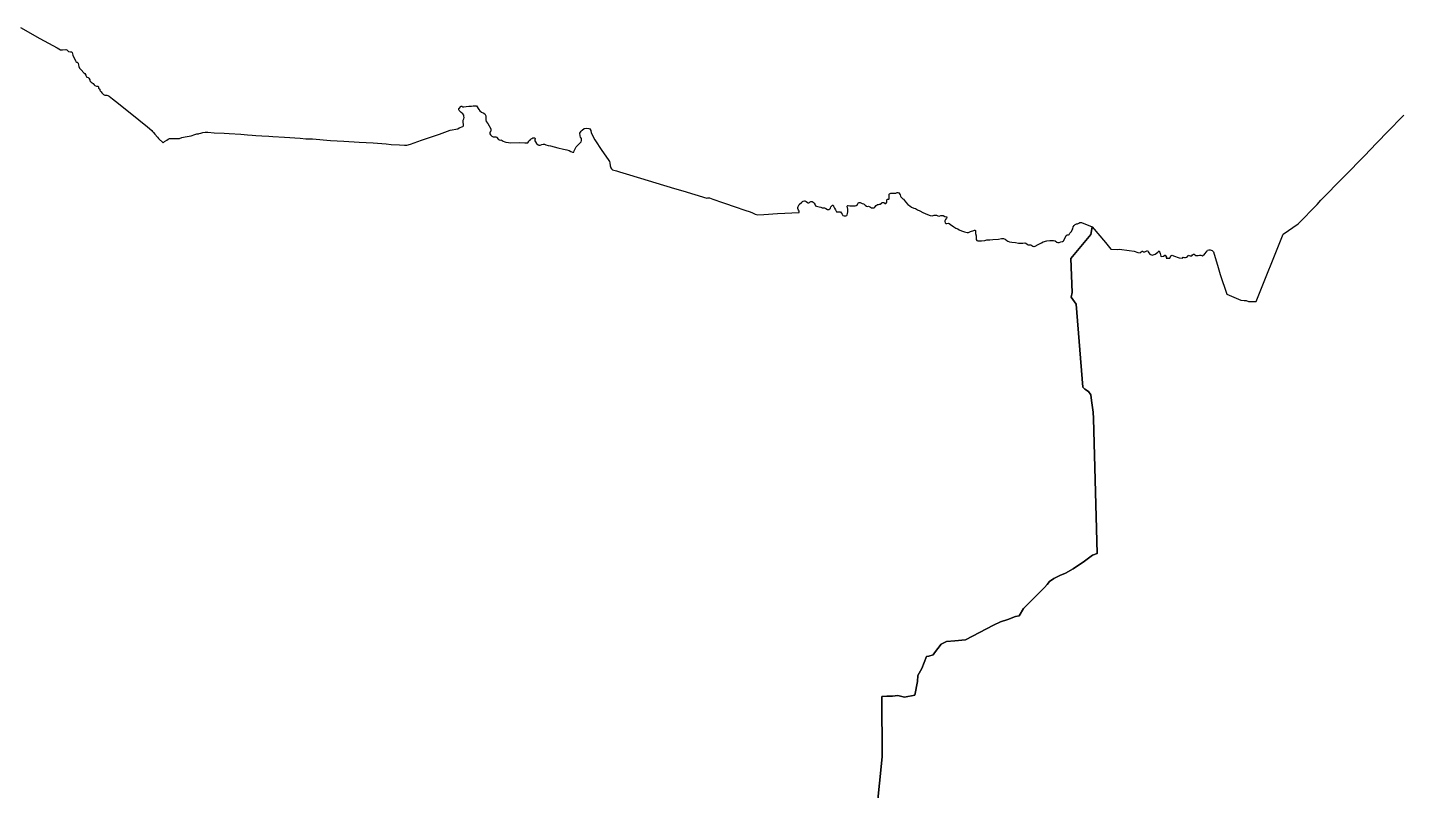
# Model space of a CAD drawing. Header units: inches. Extents: x 33.9 to 41.9, y -4.8 to 5.4.
# Drawn here: x 37.952 to 39.746, y 2.762 to 3.757 of the extents above; entities that cross this region are included whole.
import ezdxf

# ---------------------------------------------------------------- set-up
doc = ezdxf.new("R2010")
doc.units = ezdxf.units.IN
doc.header["$MEASUREMENT"] = 0
doc.layers.add('Counties', color=7, linetype='Continuous')

msp = doc.modelspace()

# ---------------------------------------------------------------- linework, layer by layer
at = {"layer": 'Counties'}
for points in [[(37.9432, 3.7568), (37.9685, 3.7424), (37.9913, 3.7303), (37.9954, 3.7278), (37.998, 3.7277), (38.0024, 3.7283), (38.0039, 3.7275), (38.0059, 3.7255), (38.0083, 3.7252), (38.0096, 3.7252), (38.0106, 3.7243), (38.0117, 3.7207), (38.0134, 3.7168), (38.0149, 3.7136), (38.0155, 3.712), (38.0163, 3.7116), (38.0171, 3.7116), (38.0178, 3.7114), (38.0184, 3.7102), (38.019, 3.7077), (38.0194, 3.7058), (38.0203, 3.7039), (38.0222, 3.7016), (38.0259, 3.6978), (38.0272, 3.6967), (38.0283, 3.6948), (38.0293, 3.6927), (38.0299, 3.692), (38.0315, 3.6915), (38.0324, 3.6908), (38.0335, 3.6887), (38.0339, 3.6872), (38.0354, 3.6856), (38.0379, 3.6838), (38.0393, 3.6823), (38.0402, 3.6811), (38.0424, 3.6803), (38.0433, 3.6803), (38.0444, 3.6803), (38.0448, 3.6793), (38.0452, 3.6779), (38.0463, 3.6769), (38.0468, 3.6763), (38.0468, 3.6752), (38.0472, 3.6744), (38.0485, 3.6729), (38.0494, 3.6715), (38.0505, 3.6705), (38.0517, 3.6695), (38.0533, 3.6686), (38.0557, 3.6685), (38.0572, 3.6682), (38.0589, 3.6673), (38.0631, 3.664), (38.0709, 3.6576), (38.0975, 3.6364), (38.1088, 3.6274), (38.1146, 3.6224), (38.1154, 3.6212), (38.1165, 3.6199), (38.1183, 3.6176), (38.1217, 3.6137), (38.123, 3.6121), (38.1291, 3.6065), (38.1312, 3.6081), (38.1339, 3.6101), (38.1356, 3.6113), (38.1375, 3.612), (38.14, 3.612), (38.1454, 3.6123), (38.1482, 3.6121), (38.1506, 3.6123), (38.1536, 3.6133), (38.158, 3.6143), (38.1656, 3.6158), (38.1706, 3.6174), (38.1732, 3.6184), (38.1753, 3.6184), (38.1762, 3.6186), (38.1782, 3.6193), (38.1811, 3.62), (38.1839, 3.6203), (38.1876, 3.6202), (38.1958, 3.6197), (38.209, 3.619), (38.2154, 3.6188), (38.2305, 3.6176), (38.2391, 3.6169), (38.2451, 3.6166), (38.2503, 3.6162), (38.258, 3.6158), (38.2672, 3.6151), (38.2722, 3.6147), (38.2874, 3.6139), (38.3079, 3.6124), (38.3151, 3.6118), (38.3241, 3.6115), (38.3473, 3.6097), (38.365, 3.6085), (38.3848, 3.6073), (38.4031, 3.6064), (38.4199, 3.6052), (38.4267, 3.6045), (38.4374, 3.6038), (38.444, 3.6033), (38.447, 3.6033), (38.4519, 3.6047), (38.4659, 3.6099), (38.4828, 3.6157), (38.4894, 3.6179), (38.5034, 3.6231), (38.5134, 3.6249), (38.5153, 3.6261), (38.52, 3.6279), (38.5207, 3.6287), (38.5207, 3.6299), (38.5204, 3.634), (38.5202, 3.636), (38.5213, 3.6377), (38.5218, 3.6394), (38.5214, 3.6413), (38.5211, 3.6427), (38.5199, 3.6442), (38.5176, 3.646), (38.5162, 3.6479), (38.5151, 3.6486), (38.5148, 3.6495), (38.5149, 3.6509), (38.5178, 3.6543), (38.5187, 3.6544), (38.52, 3.6535), (38.5212, 3.6535), (38.5241, 3.6537), (38.5276, 3.6542), (38.531, 3.6543), (38.5333, 3.6548), (38.5351, 3.6549), (38.5366, 3.6549), (38.5379, 3.6545), (38.5406, 3.6498), (38.542, 3.6481), (38.5444, 3.6465), (38.5465, 3.6454), (38.5484, 3.6442), (38.5497, 3.6417), (38.55, 3.6386), (38.5498, 3.6366), (38.5505, 3.6343), (38.5523, 3.6317), (38.5564, 3.6246), (38.5565, 3.6228), (38.5565, 3.6215), (38.5557, 3.6208), (38.5552, 3.6194), (38.5553, 3.6183), (38.5561, 3.6168), (38.5579, 3.6152), (38.5595, 3.6141), (38.5612, 3.6141), (38.5624, 3.6141), (38.5631, 3.6141), (38.5638, 3.6137), (38.5663, 3.6109), (38.5673, 3.6102), (38.5685, 3.6101), (38.5694, 3.6104), (38.571, 3.6097), (38.5725, 3.6086), (38.5745, 3.6076), (38.5761, 3.6073), (38.5794, 3.6069), (38.5826, 3.6067), (38.5939, 3.6068), (38.6008, 3.6067), (38.6033, 3.6066), (38.6046, 3.6066), (38.6054, 3.6077), (38.6062, 3.6097), (38.6081, 3.6109), (38.6088, 3.6116), (38.6097, 3.6123), (38.6113, 3.6129), (38.6129, 3.6131), (38.6137, 3.6128), (38.6142, 3.6116), (38.6138, 3.6104), (38.6138, 3.6092), (38.6146, 3.6078), (38.6159, 3.6055), (38.6179, 3.6037), (38.6191, 3.6034), (38.6208, 3.6035), (38.6229, 3.6045), (38.6246, 3.6048), (38.6264, 3.6048), (38.6279, 3.6039), (38.631, 3.6029), (38.6344, 3.6024), (38.6437, 3.6001), (38.6511, 3.5982), (38.6553, 3.5975), (38.6587, 3.5965), (38.6609, 3.5954), (38.6628, 3.5945), (38.6636, 3.5942), (38.6645, 3.5944), (38.6651, 3.5959), (38.6664, 3.5985), (38.6676, 3.6012), (38.6698, 3.6034), (38.674, 3.608), (38.6747, 3.6094), (38.6747, 3.6106), (38.6744, 3.6121), (38.6732, 3.6137), (38.673, 3.6155), (38.6726, 3.619), (38.674, 3.6218), (38.6756, 3.623), (38.678, 3.6251), (38.681, 3.6254), (38.684, 3.6253), (38.6856, 3.6247), (38.6868, 3.6225), (38.6873, 3.6194), (38.6921, 3.6106), (38.7012, 3.5967), (38.7095, 3.5847), (38.7111, 3.5821), (38.7117, 3.5803), (38.7121, 3.5765), (38.7127, 3.5737), (38.7136, 3.5724), (38.7152, 3.5712), (38.7203, 3.5698), (38.7241, 3.5686), (38.7372, 3.5647), (38.7959, 3.5468), (38.8066, 3.5438), (38.8378, 3.5342), (38.8391, 3.5347), (38.8399, 3.5348), (38.8413, 3.5346), (38.846, 3.533), (38.8583, 3.5286), (38.8774, 3.5221), (38.885, 3.5197), (38.8887, 3.5185), (38.893, 3.517), (38.8967, 3.5156), (38.901, 3.5137), (38.904, 3.5128), (38.9122, 3.5131), (38.9301, 3.5142), (38.9583, 3.5156), (38.9585, 3.5161), (38.9582, 3.5172), (38.9574, 3.5186), (38.9565, 3.521), (38.9565, 3.5223), (38.957, 3.5236), (38.9583, 3.5259), (38.962, 3.5292), (38.9625, 3.5301), (38.9634, 3.5306), (38.9651, 3.531), (38.9658, 3.531), (38.9674, 3.5302), (38.969, 3.5289), (38.9697, 3.5284), (38.9709, 3.5284), (38.9716, 3.5287), (38.9721, 3.5292), (38.9727, 3.5297), (38.9737, 3.5298), (38.9753, 3.5298), (38.9767, 3.5293), (38.978, 3.5278), (38.9793, 3.5257), (38.9798, 3.5245), (38.9809, 3.5238), (38.9844, 3.523), (38.9865, 3.5226), (38.9883, 3.5219), (38.9891, 3.5219), (38.9901, 3.5219), (38.9914, 3.5217), (38.9931, 3.5207), (38.9954, 3.5198), (38.9961, 3.5196), (38.9972, 3.5196), (38.9981, 3.5203), (38.999, 3.5214), (38.9997, 3.5231), (39.0003, 3.5239), (39.0008, 3.5247), (39.0012, 3.525), (39.002, 3.5252), (39.0026, 3.5252), (39.0033, 3.524), (39.0045, 3.5214), (39.0056, 3.5193), (39.0065, 3.5172), (39.0071, 3.5166), (39.0086, 3.5165), (39.0101, 3.5167), (39.0115, 3.5167), (39.0123, 3.5164), (39.0132, 3.5151), (39.0142, 3.5134), (39.0154, 3.5119), (39.0168, 3.5114), (39.0179, 3.5114), (39.0192, 3.5114), (39.0204, 3.5118), (39.021, 3.5126), (39.0213, 3.5142), (39.0217, 3.5167), (39.0217, 3.5187), (39.0217, 3.5202), (39.0212, 3.5221), (39.0209, 3.5232), (39.021, 3.524), (39.0217, 3.5247), (39.0224, 3.5249), (39.0244, 3.5245), (39.0259, 3.5242), (39.0275, 3.5242), (39.0296, 3.5242), (39.0314, 3.5242), (39.0327, 3.5247), (39.0345, 3.5259), (39.0354, 3.528), (39.0358, 3.5285), (39.0364, 3.5287), (39.0378, 3.5286), (39.0405, 3.5275), (39.0424, 3.5271), (39.0431, 3.5266), (39.0444, 3.5252), (39.0461, 3.5238), (39.0477, 3.5237), (39.0486, 3.5238), (39.0497, 3.5235), (39.0512, 3.5226), (39.0527, 3.5219), (39.0547, 3.5216), (39.0562, 3.5218), (39.0569, 3.5228), (39.0587, 3.5246), (39.0598, 3.5255), (39.0605, 3.526), (39.0618, 3.5262), (39.0629, 3.5264), (39.0639, 3.5267), (39.0658, 3.5277), (39.0665, 3.5286), (39.0672, 3.5289), (39.0687, 3.5285), (39.07, 3.5273), (39.0711, 3.5274), (39.0718, 3.528), (39.0726, 3.529), (39.0727, 3.5308), (39.0728, 3.532), (39.0735, 3.5329), (39.0741, 3.533), (39.0753, 3.533), (39.0757, 3.5334), (39.0758, 3.5341), (39.0757, 3.5385), (39.0757, 3.5394), (39.0762, 3.5399), (39.0778, 3.5408), (39.079, 3.5409), (39.0813, 3.5409), (39.0842, 3.5409), (39.086, 3.5416), (39.0871, 3.5418), (39.0883, 3.5413), (39.0901, 3.5388), (39.0904, 3.5371), (39.091, 3.5359), (39.092, 3.5348), (39.0936, 3.5334), (39.0942, 3.5329), (39.0956, 3.5313), (39.0971, 3.5294), (39.1001, 3.5263), (39.1025, 3.5244), (39.1047, 3.5226), (39.1077, 3.5213), (39.1098, 3.5209), (39.1127, 3.519), (39.1158, 3.5179), (39.1196, 3.5156), (39.1225, 3.5143), (39.1256, 3.5132), (39.1291, 3.5118), (39.1318, 3.5113), (39.1341, 3.5123), (39.1353, 3.5124), (39.1373, 3.5121), (39.1389, 3.5112), (39.1407, 3.5111), (39.1428, 3.5116), (39.1443, 3.5118), (39.1459, 3.5118), (39.1483, 3.5104), (39.1504, 3.51), (39.1509, 3.51), (39.151, 3.5092), (39.1506, 3.5083), (39.1491, 3.5067), (39.1483, 3.505), (39.148, 3.5038), (39.1485, 3.5021), (39.1495, 3.5015), (39.1507, 3.5012), (39.1529, 3.5019), (39.1537, 3.5015), (39.1557, 3.5), (39.1601, 3.4971), (39.1626, 3.4954), (39.165, 3.4944), (39.1671, 3.4929), (39.1701, 3.4917), (39.1725, 3.4908), (39.1737, 3.4904), (39.1756, 3.49), (39.1772, 3.4898), (39.1789, 3.4898), (39.1818, 3.4908), (39.1859, 3.4924), (39.1867, 3.4926), (39.1874, 3.4927), (39.188, 3.4922), (39.1881, 3.4881), (39.1889, 3.4853), (39.1889, 3.4839), (39.1889, 3.4823), (39.1889, 3.4814), (39.1891, 3.4803), (39.1901, 3.4793), (39.1912, 3.4789), (39.1931, 3.4789), (39.1962, 3.4789), (39.2002, 3.4793), (39.2031, 3.4801), (39.2067, 3.48), (39.2109, 3.4805), (39.2182, 3.481), (39.222, 3.4816), (39.2247, 3.4816), (39.2267, 3.4811), (39.2289, 3.4791), (39.2305, 3.4783), (39.2326, 3.4776), (39.2356, 3.4772), (39.2403, 3.4765), (39.2442, 3.4758), (39.2473, 3.4757), (39.2498, 3.4759), (39.2524, 3.4761), (39.254, 3.4759), (39.2556, 3.4742), (39.257, 3.4737), (39.258, 3.4734), (39.2593, 3.4737), (39.2605, 3.4734), (39.2631, 3.4718), (39.2641, 3.4714), (39.2648, 3.4714), (39.266, 3.4718), (39.27, 3.4741), (39.2725, 3.4752), (39.2742, 3.4763), (39.2764, 3.4773), (39.2813, 3.4789), (39.2851, 3.4794), (39.29, 3.4792), (39.2922, 3.4786), (39.2944, 3.477), (39.2957, 3.4767), (39.2971, 3.4767), (39.2994, 3.4773), (39.3015, 3.478), (39.3029, 3.4787), (39.3051, 3.4825), (39.3059, 3.4849), (39.3064, 3.4856), (39.3076, 3.4864), (39.3095, 3.4867), (39.3102, 3.4872), (39.3113, 3.4888), (39.3133, 3.4907), (39.3144, 3.4929), (39.3149, 3.4946), (39.3155, 3.4968), (39.317, 3.4988), (39.3179, 3.5), (39.3197, 3.5008), (39.3212, 3.5011), (39.3227, 3.5018), (39.3242, 3.5025), (39.3265, 3.5027), (39.3404, 3.497), (39.3385, 3.487), (39.3126, 3.4557), (39.3142, 3.4115), (39.3131, 3.4054), (39.3192, 3.396), (39.3282, 3.2882), (39.3307, 3.2853), (39.3353, 3.2825), (39.3385, 3.2779), (39.3396, 3.2705), (39.3416, 3.2556), (39.3419, 3.2473), (39.3468, 3.071), (39.3407, 3.0691), (39.3284, 3.06), (39.3226, 3.0558), (39.3156, 3.0514), (39.3057, 3.0454), (39.298, 3.0427), (39.2902, 3.0388), (39.2848, 3.0345), (39.2818, 3.0308), (39.2781, 3.0267), (39.2508, 2.9994), (39.2453, 2.9899), (39.2404, 2.9892), (39.2305, 2.985), (39.2207, 2.9822), (39.2116, 2.9779), (39.1751, 2.9586), (39.1612, 2.9573), (39.1504, 2.9567), (39.1434, 2.9532), (39.1349, 2.9419), (39.1328, 2.939), (39.1272, 2.9376), (39.1244, 2.9369), (39.1181, 2.9214), (39.1131, 2.9122), (39.1124, 2.9044), (39.1089, 2.8867), (39.0955, 2.8839), (39.0871, 2.886), (39.0801, 2.8853), (39.0724, 2.8853), (39.066, 2.8846), (39.0667, 2.8061), (39.0596, 2.7376)], [(37.9432, 3.7568), (37.9685, 3.7424), (37.9913, 3.7303), (37.9954, 3.7278), (37.998, 3.7277), (38.0024, 3.7283), (38.0039, 3.7275), (38.0059, 3.7255), (38.0083, 3.7252), (38.0096, 3.7252), (38.0106, 3.7243), (38.0117, 3.7207), (38.0134, 3.7168), (38.0149, 3.7136), (38.0155, 3.712), (38.0163, 3.7116), (38.0171, 3.7116), (38.0178, 3.7114), (38.0184, 3.7102), (38.019, 3.7077), (38.0194, 3.7058), (38.0203, 3.7039), (38.0222, 3.7016), (38.0259, 3.6978), (38.0272, 3.6967), (38.0283, 3.6948), (38.0293, 3.6927), (38.0299, 3.692), (38.0315, 3.6915), (38.0324, 3.6908), (38.0335, 3.6887), (38.0339, 3.6872), (38.0354, 3.6856), (38.0379, 3.6838), (38.0393, 3.6823), (38.0402, 3.6811), (38.0424, 3.6803), (38.0433, 3.6803), (38.0444, 3.6803), (38.0448, 3.6793), (38.0452, 3.6779), (38.0463, 3.6769), (38.0468, 3.6763), (38.0468, 3.6752), (38.0472, 3.6744), (38.0485, 3.6729), (38.0494, 3.6715), (38.0505, 3.6705), (38.0517, 3.6695), (38.0533, 3.6686), (38.0557, 3.6685), (38.0572, 3.6682), (38.0589, 3.6673), (38.0631, 3.664), (38.0709, 3.6576), (38.0975, 3.6364), (38.1088, 3.6274), (38.1146, 3.6224), (38.1154, 3.6212), (38.1165, 3.6199), (38.1183, 3.6176), (38.1217, 3.6137), (38.123, 3.6121), (38.1291, 3.6065), (38.1312, 3.6081), (38.1339, 3.6101), (38.1356, 3.6113), (38.1375, 3.612), (38.14, 3.612), (38.1454, 3.6123), (38.1482, 3.6121), (38.1506, 3.6123), (38.1536, 3.6133), (38.158, 3.6143), (38.1656, 3.6158), (38.1706, 3.6174), (38.1732, 3.6184), (38.1753, 3.6184), (38.1762, 3.6186), (38.1782, 3.6193), (38.1811, 3.62), (38.1839, 3.6203), (38.1876, 3.6202), (38.1958, 3.6197), (38.209, 3.619), (38.2154, 3.6188), (38.2305, 3.6176), (38.2391, 3.6169), (38.2451, 3.6166), (38.2503, 3.6162), (38.258, 3.6158), (38.2672, 3.6151), (38.2722, 3.6147), (38.2874, 3.6139), (38.3079, 3.6124), (38.3151, 3.6118), (38.3241, 3.6115), (38.3473, 3.6097), (38.365, 3.6085), (38.3848, 3.6073), (38.4031, 3.6064), (38.4199, 3.6052), (38.4267, 3.6045), (38.4374, 3.6038), (38.444, 3.6033), (38.447, 3.6033), (38.4519, 3.6047), (38.4659, 3.6099), (38.4828, 3.6157), (38.4894, 3.6179), (38.5034, 3.6231), (38.5134, 3.6249), (38.5153, 3.6261), (38.52, 3.6279), (38.5207, 3.6287), (38.5207, 3.6299), (38.5204, 3.634), (38.5202, 3.636), (38.5213, 3.6377), (38.5218, 3.6394), (38.5214, 3.6413), (38.5211, 3.6427), (38.5199, 3.6442), (38.5176, 3.646), (38.5162, 3.6479), (38.5151, 3.6486), (38.5148, 3.6495), (38.5149, 3.6509), (38.5178, 3.6543), (38.5187, 3.6544), (38.52, 3.6535), (38.5212, 3.6535), (38.5241, 3.6537), (38.5276, 3.6542), (38.531, 3.6543), (38.5333, 3.6548), (38.5351, 3.6549), (38.5366, 3.6549), (38.5379, 3.6545), (38.5406, 3.6498), (38.542, 3.6481), (38.5444, 3.6465), (38.5465, 3.6454), (38.5484, 3.6442), (38.5497, 3.6417), (38.55, 3.6386), (38.5498, 3.6366), (38.5505, 3.6343), (38.5523, 3.6317), (38.5564, 3.6246), (38.5565, 3.6228), (38.5565, 3.6215), (38.5557, 3.6208), (38.5552, 3.6194), (38.5553, 3.6183), (38.5561, 3.6168), (38.5579, 3.6152), (38.5595, 3.6141), (38.5612, 3.6141), (38.5624, 3.6141), (38.5631, 3.6141), (38.5638, 3.6137), (38.5663, 3.6109), (38.5673, 3.6102), (38.5685, 3.6101), (38.5694, 3.6104), (38.571, 3.6097), (38.5725, 3.6086), (38.5745, 3.6076), (38.5761, 3.6073), (38.5794, 3.6069), (38.5826, 3.6067), (38.5939, 3.6068), (38.6008, 3.6067), (38.6033, 3.6066), (38.6046, 3.6066), (38.6054, 3.6077), (38.6062, 3.6097), (38.6081, 3.6109), (38.6088, 3.6116), (38.6097, 3.6123), (38.6113, 3.6129), (38.6129, 3.6131), (38.6137, 3.6128), (38.6142, 3.6116), (38.6138, 3.6104), (38.6138, 3.6092), (38.6146, 3.6078), (38.6159, 3.6055), (38.6179, 3.6037), (38.6191, 3.6034), (38.6208, 3.6035), (38.6229, 3.6045), (38.6246, 3.6048), (38.6264, 3.6048), (38.6279, 3.6039), (38.631, 3.6029), (38.6344, 3.6024), (38.6437, 3.6001), (38.6511, 3.5982), (38.6553, 3.5975), (38.6587, 3.5965), (38.6609, 3.5954), (38.6628, 3.5945), (38.6636, 3.5942), (38.6645, 3.5944), (38.6651, 3.5959), (38.6664, 3.5985), (38.6676, 3.6012), (38.6698, 3.6034), (38.674, 3.608), (38.6747, 3.6094), (38.6747, 3.6106), (38.6744, 3.6121), (38.6732, 3.6137), (38.673, 3.6155), (38.6726, 3.619), (38.674, 3.6218), (38.6756, 3.623), (38.678, 3.6251), (38.681, 3.6254), (38.684, 3.6253), (38.6856, 3.6247), (38.6868, 3.6225), (38.6873, 3.6194), (38.6921, 3.6106), (38.7012, 3.5967), (38.7095, 3.5847), (38.7111, 3.5821), (38.7117, 3.5803), (38.7121, 3.5765), (38.7127, 3.5737), (38.7136, 3.5724), (38.7152, 3.5712), (38.7203, 3.5698), (38.7241, 3.5686), (38.7372, 3.5647), (38.7959, 3.5468), (38.8066, 3.5438), (38.8378, 3.5342), (38.8391, 3.5347), (38.8399, 3.5348), (38.8413, 3.5346), (38.846, 3.533), (38.8583, 3.5286), (38.8774, 3.5221), (38.885, 3.5197), (38.8887, 3.5185), (38.893, 3.517), (38.8967, 3.5156), (38.901, 3.5137), (38.904, 3.5128), (38.9122, 3.5131), (38.9301, 3.5142), (38.9583, 3.5156), (38.9585, 3.5161), (38.9582, 3.5172), (38.9574, 3.5186), (38.9565, 3.521), (38.9565, 3.5223), (38.957, 3.5236), (38.9583, 3.5259), (38.962, 3.5292), (38.9625, 3.5301), (38.9634, 3.5306), (38.9651, 3.531), (38.9658, 3.531), (38.9674, 3.5302), (38.969, 3.5289), (38.9697, 3.5284), (38.9709, 3.5284), (38.9716, 3.5287), (38.9721, 3.5292), (38.9727, 3.5297), (38.9737, 3.5298), (38.9753, 3.5298), (38.9767, 3.5293), (38.978, 3.5278), (38.9793, 3.5257), (38.9798, 3.5245), (38.9809, 3.5238), (38.9844, 3.523), (38.9865, 3.5226), (38.9883, 3.5219), (38.9891, 3.5219), (38.9901, 3.5219), (38.9914, 3.5217), (38.9931, 3.5207), (38.9954, 3.5198), (38.9961, 3.5196), (38.9972, 3.5196), (38.9981, 3.5203), (38.999, 3.5214), (38.9997, 3.5231), (39.0003, 3.5239), (39.0008, 3.5247), (39.0012, 3.525), (39.002, 3.5252), (39.0026, 3.5252), (39.0033, 3.524), (39.0045, 3.5214), (39.0056, 3.5193), (39.0065, 3.5172), (39.0071, 3.5166), (39.0086, 3.5165), (39.0101, 3.5167), (39.0115, 3.5167), (39.0123, 3.5164), (39.0132, 3.5151), (39.0142, 3.5134), (39.0154, 3.5119), (39.0168, 3.5114), (39.0179, 3.5114), (39.0192, 3.5114), (39.0204, 3.5118), (39.021, 3.5126), (39.0213, 3.5142), (39.0217, 3.5167), (39.0217, 3.5187), (39.0217, 3.5202), (39.0212, 3.5221), (39.0209, 3.5232), (39.021, 3.524), (39.0217, 3.5247), (39.0224, 3.5249), (39.0244, 3.5245), (39.0259, 3.5242), (39.0275, 3.5242), (39.0296, 3.5242), (39.0314, 3.5242), (39.0327, 3.5247), (39.0345, 3.5259), (39.0354, 3.528), (39.0358, 3.5285), (39.0364, 3.5287), (39.0378, 3.5286), (39.0405, 3.5275), (39.0424, 3.5271), (39.0431, 3.5266), (39.0444, 3.5252), (39.0461, 3.5238), (39.0477, 3.5237), (39.0486, 3.5238), (39.0497, 3.5235), (39.0512, 3.5226), (39.0527, 3.5219), (39.0547, 3.5216), (39.0562, 3.5218), (39.0569, 3.5228), (39.0587, 3.5246), (39.0598, 3.5255), (39.0605, 3.526), (39.0618, 3.5262), (39.0629, 3.5264), (39.0639, 3.5267), (39.0658, 3.5277), (39.0665, 3.5286), (39.0672, 3.5289), (39.0687, 3.5285), (39.07, 3.5273), (39.0711, 3.5274), (39.0718, 3.528), (39.0726, 3.529), (39.0727, 3.5308), (39.0728, 3.532), (39.0735, 3.5329), (39.0741, 3.533), (39.0753, 3.533), (39.0757, 3.5334), (39.0758, 3.5341), (39.0757, 3.5385), (39.0757, 3.5394), (39.0762, 3.5399), (39.0778, 3.5408), (39.079, 3.5409), (39.0813, 3.5409), (39.0842, 3.5409), (39.086, 3.5416), (39.0871, 3.5418), (39.0883, 3.5413), (39.0901, 3.5388), (39.0904, 3.5371), (39.091, 3.5359), (39.092, 3.5348), (39.0936, 3.5334), (39.0942, 3.5329), (39.0956, 3.5313), (39.0971, 3.5294), (39.1001, 3.5263), (39.1025, 3.5244), (39.1047, 3.5226), (39.1077, 3.5213), (39.1098, 3.5209), (39.1127, 3.519), (39.1158, 3.5179), (39.1196, 3.5156), (39.1225, 3.5143), (39.1256, 3.5132), (39.1291, 3.5118), (39.1318, 3.5113), (39.1341, 3.5123), (39.1353, 3.5124), (39.1373, 3.5121), (39.1389, 3.5112), (39.1407, 3.5111), (39.1428, 3.5116), (39.1443, 3.5118), (39.1459, 3.5118), (39.1483, 3.5104), (39.1504, 3.51), (39.1509, 3.51), (39.151, 3.5092), (39.1506, 3.5083), (39.1491, 3.5067), (39.1483, 3.505), (39.148, 3.5038), (39.1485, 3.5021), (39.1495, 3.5015), (39.1507, 3.5012), (39.1529, 3.5019), (39.1537, 3.5015), (39.1557, 3.5), (39.1601, 3.4971), (39.1626, 3.4954), (39.165, 3.4944), (39.1671, 3.4929), (39.1701, 3.4917), (39.1725, 3.4908), (39.1737, 3.4904), (39.1756, 3.49), (39.1772, 3.4898), (39.1789, 3.4898), (39.1818, 3.4908), (39.1859, 3.4924), (39.1867, 3.4926), (39.1874, 3.4927), (39.188, 3.4922), (39.1881, 3.4881), (39.1889, 3.4853), (39.1889, 3.4839), (39.1889, 3.4823), (39.1889, 3.4814), (39.1891, 3.4803), (39.1901, 3.4793), (39.1912, 3.4789), (39.1931, 3.4789), (39.1962, 3.4789), (39.2002, 3.4793), (39.2031, 3.4801), (39.2067, 3.48), (39.2109, 3.4805), (39.2182, 3.481), (39.222, 3.4816), (39.2247, 3.4816), (39.2267, 3.4811), (39.2289, 3.4791), (39.2305, 3.4783), (39.2326, 3.4776), (39.2356, 3.4772), (39.2403, 3.4765), (39.2442, 3.4758), (39.2473, 3.4757), (39.2498, 3.4759), (39.2524, 3.4761), (39.254, 3.4759), (39.2556, 3.4742), (39.257, 3.4737), (39.258, 3.4734), (39.2593, 3.4737), (39.2605, 3.4734), (39.2631, 3.4718), (39.2641, 3.4714), (39.2648, 3.4714), (39.266, 3.4718), (39.27, 3.4741), (39.2725, 3.4752), (39.2742, 3.4763), (39.2764, 3.4773), (39.2813, 3.4789), (39.2851, 3.4794), (39.29, 3.4792), (39.2922, 3.4786), (39.2944, 3.477), (39.2957, 3.4767), (39.2971, 3.4767), (39.2994, 3.4773), (39.3015, 3.478), (39.3029, 3.4787), (39.3051, 3.4825), (39.3059, 3.4849), (39.3064, 3.4856), (39.3076, 3.4864), (39.3095, 3.4867), (39.3102, 3.4872), (39.3113, 3.4888), (39.3133, 3.4907), (39.3144, 3.4929), (39.3149, 3.4946), (39.3155, 3.4968), (39.317, 3.4988), (39.3179, 3.5), (39.3197, 3.5008), (39.3212, 3.5011), (39.3227, 3.5018), (39.3242, 3.5025), (39.3265, 3.5027), (39.3404, 3.497), (39.3385, 3.487), (39.3126, 3.4557), (39.3142, 3.4115), (39.3131, 3.4054), (39.3192, 3.396), (39.3282, 3.2882), (39.3307, 3.2853), (39.3353, 3.2825), (39.3385, 3.2779), (39.3396, 3.2705), (39.3416, 3.2556), (39.3419, 3.2473), (39.3468, 3.071), (39.3407, 3.0691), (39.3284, 3.06), (39.3226, 3.0558), (39.3156, 3.0514), (39.3057, 3.0454), (39.298, 3.0427), (39.2902, 3.0388), (39.2848, 3.0345), (39.2818, 3.0308), (39.2781, 3.0267), (39.2508, 2.9994), (39.2453, 2.9899), (39.2404, 2.9892), (39.2305, 2.985), (39.2207, 2.9822), (39.2116, 2.9779), (39.1751, 2.9586), (39.1612, 2.9573), (39.1504, 2.9567), (39.1434, 2.9532), (39.1349, 2.9419), (39.1328, 2.939), (39.1272, 2.9376), (39.1244, 2.9369), (39.1181, 2.9214), (39.1131, 2.9122), (39.1124, 2.9044), (39.1089, 2.8867), (39.0955, 2.8839), (39.0871, 2.886), (39.0801, 2.8853), (39.0724, 2.8853), (39.066, 2.8846), (39.0667, 2.8061), (39.0596, 2.7376)], [(39.0596, 2.7376), (39.0667, 2.8061), (39.066, 2.8846), (39.0724, 2.8853), (39.0801, 2.8853), (39.0871, 2.886), (39.0955, 2.8839), (39.1089, 2.8867), (39.1124, 2.9044), (39.1131, 2.9122), (39.1181, 2.9214), (39.1244, 2.9369), (39.1272, 2.9376), (39.1328, 2.939), (39.1349, 2.9419), (39.1434, 2.9532), (39.1504, 2.9567), (39.1612, 2.9573), (39.1751, 2.9586), (39.2116, 2.9779), (39.2207, 2.9822), (39.2305, 2.985), (39.2404, 2.9892), (39.2453, 2.9899), (39.2508, 2.9994), (39.2781, 3.0267), (39.2818, 3.0308), (39.2848, 3.0345), (39.2902, 3.0388), (39.298, 3.0427), (39.3057, 3.0454), (39.3156, 3.0514), (39.3226, 3.0558), (39.3284, 3.06), (39.3407, 3.0691), (39.3468, 3.071), (39.3419, 3.2473), (39.3416, 3.2556), (39.3396, 3.2705), (39.3385, 3.2779), (39.3353, 3.2825), (39.3307, 3.2853), (39.3282, 3.2882), (39.3192, 3.396), (39.3131, 3.4054), (39.3142, 3.4115), (39.3126, 3.4557), (39.3385, 3.487), (39.3404, 3.497), (39.3575, 3.4764), (39.3648, 3.4678), (39.3728, 3.4675), (39.3759, 3.4678), (39.3883, 3.4662), (39.395, 3.4652), (39.3999, 3.4637), (39.4028, 3.4633), (39.4043, 3.4644), (39.4054, 3.4654), (39.406, 3.4654), (39.4069, 3.4643), (39.4088, 3.4646), (39.4122, 3.4661), (39.4133, 3.4646), (39.4141, 3.4629), (39.4155, 3.4612), (39.4186, 3.4602), (39.4224, 3.4614), (39.4257, 3.464), (39.4278, 3.4655), (39.4289, 3.4621), (39.4296, 3.4589), (39.4302, 3.4582), (39.4331, 3.4586), (39.4349, 3.4602), (39.4356, 3.4602), (39.437, 3.4573), (39.4369, 3.4563), (39.438, 3.456), (39.4406, 3.4563), (39.4417, 3.4561), (39.4429, 3.4591), (39.4445, 3.4602), (39.4464, 3.4593), (39.4538, 3.4564), (39.4579, 3.4561), (39.459, 3.4573), (39.4607, 3.4571), (39.4618, 3.4569), (39.4634, 3.4576), (39.4649, 3.4586), (39.4655, 3.4599), (39.468, 3.459), (39.4701, 3.4594), (39.471, 3.4605), (39.4722, 3.4615), (39.4731, 3.4615), (39.4752, 3.4595), (39.4785, 3.4598), (39.4803, 3.46), (39.482, 3.46), (39.4843, 3.4594), (39.4867, 3.4613), (39.4896, 3.4648), (39.4908, 3.4665), (39.4925, 3.467), (39.4941, 3.4669), (39.4969, 3.4661), (39.4983, 3.4646), (39.5045, 3.4441), (39.5072, 3.4347), (39.5157, 3.4094), (39.5341, 3.4014), (39.5385, 3.4011), (39.5408, 3.4009), (39.5441, 3.3995), (39.5542, 3.3995), (39.5893, 3.4876), (39.6088, 3.5008), (39.6334, 3.5263), (39.6384, 3.5316), (39.6968, 3.5914), (39.7013, 3.596), (39.7244, 3.6201), (39.7466, 3.6426)], [(39.0596, 2.7376), (39.0667, 2.8061), (39.066, 2.8846), (39.0724, 2.8853), (39.0801, 2.8853), (39.0871, 2.886), (39.0955, 2.8839), (39.1089, 2.8867), (39.1124, 2.9044), (39.1131, 2.9122), (39.1181, 2.9214), (39.1244, 2.9369), (39.1272, 2.9376), (39.1328, 2.939), (39.1349, 2.9419), (39.1434, 2.9532), (39.1504, 2.9567), (39.1612, 2.9573), (39.1751, 2.9586), (39.2116, 2.9779), (39.2207, 2.9822), (39.2305, 2.985), (39.2404, 2.9892), (39.2453, 2.9899), (39.2508, 2.9994), (39.2781, 3.0267), (39.2818, 3.0308), (39.2848, 3.0345), (39.2902, 3.0388), (39.298, 3.0427), (39.3057, 3.0454), (39.3156, 3.0514), (39.3226, 3.0558), (39.3284, 3.06), (39.3407, 3.0691), (39.3468, 3.071), (39.3419, 3.2473), (39.3416, 3.2556), (39.3396, 3.2705), (39.3385, 3.2779), (39.3353, 3.2825), (39.3307, 3.2853), (39.3282, 3.2882), (39.3192, 3.396), (39.3131, 3.4054), (39.3142, 3.4115), (39.3126, 3.4557), (39.3385, 3.487), (39.3404, 3.497), (39.3575, 3.4764), (39.3648, 3.4678), (39.3728, 3.4675), (39.3759, 3.4678), (39.3883, 3.4662), (39.395, 3.4652), (39.3999, 3.4637), (39.4028, 3.4633), (39.4043, 3.4644), (39.4054, 3.4654), (39.406, 3.4654), (39.4069, 3.4643), (39.4088, 3.4646), (39.4122, 3.4661), (39.4133, 3.4646), (39.4141, 3.4629), (39.4155, 3.4612), (39.4186, 3.4602), (39.4224, 3.4614), (39.4257, 3.464), (39.4278, 3.4655), (39.4289, 3.4621), (39.4296, 3.4589), (39.4302, 3.4582), (39.4331, 3.4586), (39.4349, 3.4602), (39.4356, 3.4602), (39.437, 3.4573), (39.4369, 3.4563), (39.438, 3.456), (39.4406, 3.4563), (39.4417, 3.4561), (39.4429, 3.4591), (39.4445, 3.4602), (39.4464, 3.4593), (39.4538, 3.4564), (39.4579, 3.4561), (39.459, 3.4573), (39.4607, 3.4571), (39.4618, 3.4569), (39.4634, 3.4576), (39.4649, 3.4586), (39.4655, 3.4599), (39.468, 3.459), (39.4701, 3.4594), (39.471, 3.4605), (39.4722, 3.4615), (39.4731, 3.4615), (39.4752, 3.4595), (39.4785, 3.4598), (39.4803, 3.46), (39.482, 3.46), (39.4843, 3.4594), (39.4867, 3.4613), (39.4896, 3.4648), (39.4908, 3.4665), (39.4925, 3.467), (39.4941, 3.4669), (39.4969, 3.4661), (39.4983, 3.4646), (39.5045, 3.4441), (39.5072, 3.4347), (39.5157, 3.4094), (39.5341, 3.4014), (39.5385, 3.4011), (39.5408, 3.4009), (39.5441, 3.3995), (39.5542, 3.3995), (39.5893, 3.4876), (39.6088, 3.5008), (39.6334, 3.5263), (39.6384, 3.5316), (39.6968, 3.5914), (39.7013, 3.596), (39.7244, 3.6201), (39.7466, 3.6426)]]:
    msp.add_lwpolyline(points, dxfattribs=at)

doc.saveas('drawing.dxf')
